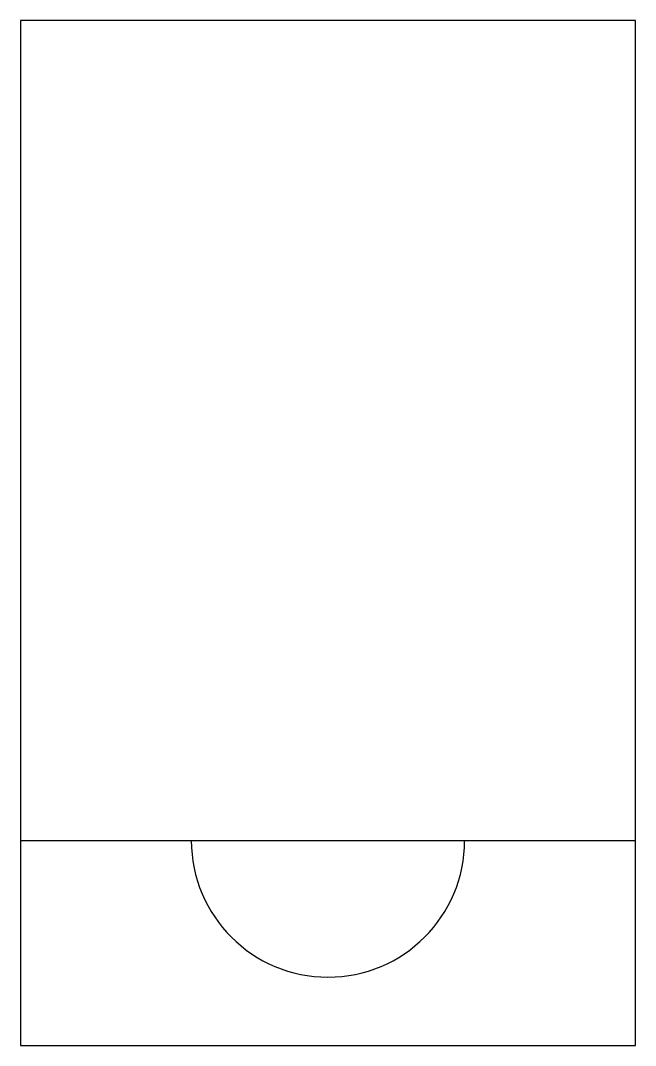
# Model space of a CAD drawing. Header units: metres. Extents: x 0 to 18, y 0 to 30.
import ezdxf

# ---------------------------------------------------------------- set-up
doc = ezdxf.new("R2010")
doc.units = ezdxf.units.M

msp = doc.modelspace()

# ---------------------------------------------------------------- linework, layer by layer
msp.add_line((0, 6), (18, 6))
msp.add_lwpolyline([(0, 0), (18, 0), (18, 30), (0, 30)], close=True)
msp.add_arc((9, 6), 4, 180, 360)

doc.saveas('drawing.dxf')
